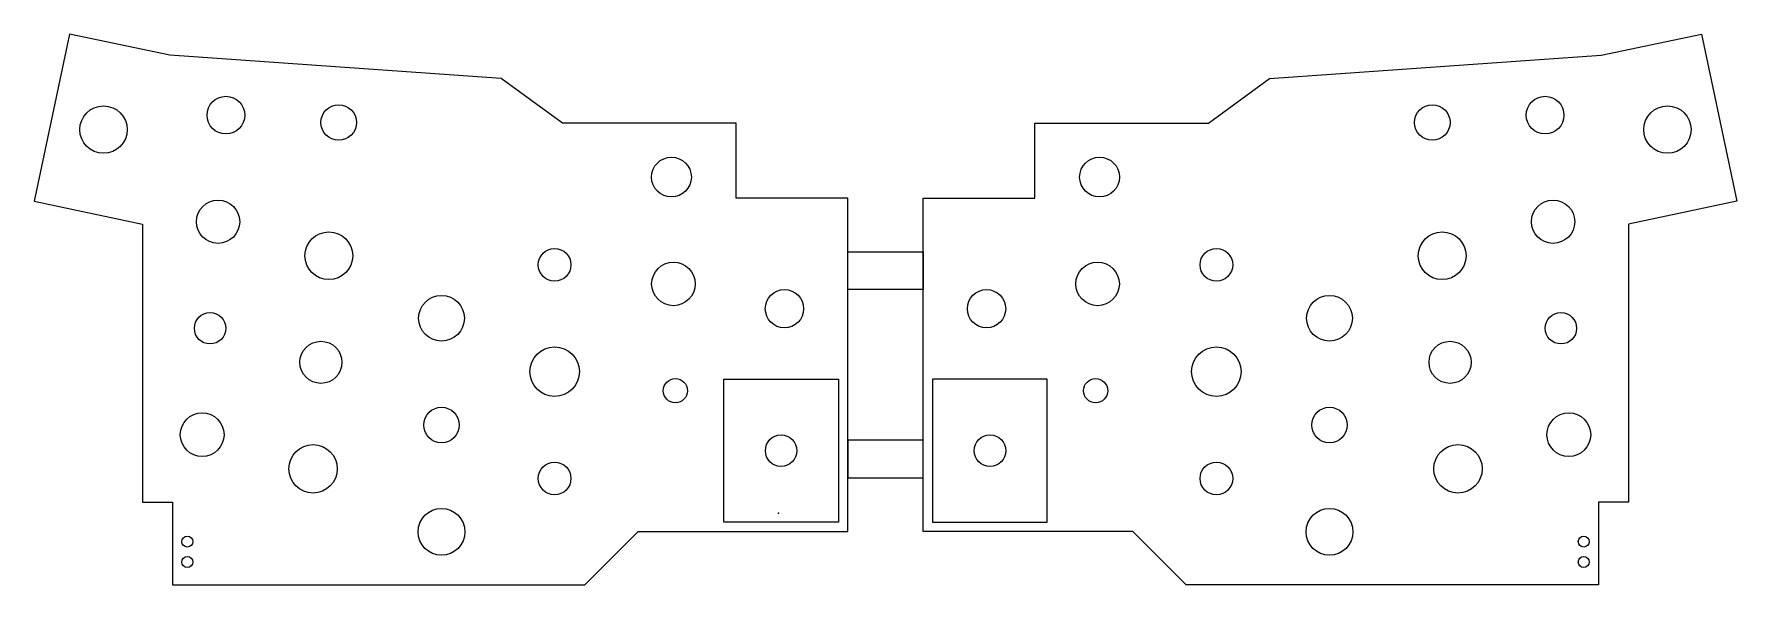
# Model space of a CAD drawing. Header units: millimetres. Extents: x -131 to 140, y 0 to 88.
import ezdxf

# ---------------------------------------------------------------- set-up
doc = ezdxf.new("R2010")
doc.units = ezdxf.units.MM
doc.layers.get('0').update_dxf_attribs({"linetype": 'CONTINUOUS'})

msp = doc.modelspace()

# ---------------------------------------------------------------- linework, layer by layer
for p, q in [((-125.79, 87.74), (-131.45, 61.13)), ((-125.79, 87.74), (-131.45, 61.13)), ((-109.85, 84.35), (-125.79, 87.74)), ((-109.85, 84.35), (-125.79, 87.74)), ((117.97, 84.35), (133.91, 87.74)), ((133.91, 87.74), (139.57, 61.13)), ((-57.08, 80.66), (-109.85, 84.35)), ((-57.08, 80.66), (-109.85, 84.35)), ((65.2, 80.66), (117.97, 84.35)), ((-47.37, 73.57), (-57.08, 80.66)), ((-47.37, 73.57), (-57.08, 80.66)), ((55.49, 73.57), (65.2, 80.66)), ((-19.73, 73.57), (-47.37, 73.57)), ((-19.73, 73.57), (-47.37, 73.57)), ((-19.73, 61.62), (-19.73, 73.57)), ((-19.73, 61.62), (-19.73, 73.57)), ((27.85, 61.62), (27.85, 73.57)), ((27.85, 73.57), (55.49, 73.57)), ((-131.45, 61.13), (-114.19, 57.46)), ((-131.45, 61.13), (-114.19, 57.46)), ((-2.34, 61.62), (-19.73, 61.62)), ((-2.34, 61.62), (-19.73, 61.62)), ((-1.94, 61.62), (-2.34, 61.62)), ((-1.94, 8.55), (-1.94, 61.62)), ((10.06, 8.55), (10.06, 61.62)), ((10.06, 61.62), (10.46, 61.62)), ((10.46, 61.62), (27.85, 61.62)), ((139.57, 61.13), (122.31, 57.46)), ((-114.19, 57.46), (-114.19, 13.23)), ((-114.19, 57.46), (-114.19, 13.23)), ((122.31, 57.46), (122.31, 13.23)), ((-21.69, 10.05), (-21.69, 32.8)), ((-21.69, 32.8), (-3.44, 32.8)), ((-3.44, 32.8), (-3.44, 10.05)), ((-114.19, 13.23), (-109.44, 13.23)), ((-114.19, 13.23), (-109.44, 13.23)), ((-109.44, 13.23), (-109.44, 0.05)), ((-109.44, 13.23), (-109.44, 0.05)), ((122.31, 13.23), (117.56, 13.23)), ((117.56, 13.23), (117.56, 0.05)), ((-43.8, 0.05), (-35.3, 8.55)), ((-43.8, 0.05), (-35.3, 8.55)), ((-35.3, 8.55), (-2.34, 8.55)), ((-35.3, 8.55), (-2.34, 8.55)), ((-3.44, 10.05), (-21.69, 10.05)), ((-2.34, 8.55), (-1.94, 8.55)), ((10.46, 8.55), (10.06, 8.55)), ((43.42, 8.55), (10.46, 8.55)), ((51.92, 0.05), (43.42, 8.55)), ((-109.44, 0.05), (-43.8, 0.05)), ((-109.44, 0.05), (-43.8, 0.05)), ((117.56, 0.05), (51.92, 0.05))]:
    msp.add_line(p, q)
for points in [[(10.06, 47.09), (-1.94, 47.09), (-1.94, 53.09), (10.06, 53.09)], [(11.56, 10.05), (29.81, 10.05), (29.81, 32.8), (11.56, 32.8)], [(-1.94, 17.09), (10.06, 17.09), (10.06, 23.09), (-1.94, 23.09)]]:
    msp.add_lwpolyline(points, close=True)
for centre, radius in [((-120.39, 72.53), 3.77), ((-100.92, 74.83), 3), ((-82.96, 73.65), 2.83), ((91.08, 73.65), 2.83), ((109.04, 74.83), 3), ((128.51, 72.53), 3.77), ((-30.01, 64.97), 3.17), ((38.13, 64.97), 3.17), ((-102.17, 57.87), 3.45), ((110.3, 57.87), 3.45), ((-84.53, 52.45), 3.8), ((92.65, 52.45), 3.8), ((-48.6, 51), 2.6), ((56.72, 51), 2.6), ((-29.69, 47.97), 3.47), ((37.81, 47.97), 3.47), ((-66.6, 42.5), 3.64), ((-12.02, 44.01), 3.05), ((20.14, 44.01), 3.05), ((74.72, 42.5), 3.64), ((-103.43, 40.91), 2.5), ((111.55, 40.91), 2.5), ((-85.79, 35.49), 3.35), ((-48.6, 34), 3.94), ((56.72, 34), 3.94), ((93.91, 35.49), 3.35), ((-29.38, 30.97), 1.92), ((37.5, 30.97), 1.92), ((-104.69, 23.96), 3.48), ((-66.6, 25.5), 2.83), ((74.72, 25.5), 2.83), ((112.81, 23.96), 3.48), ((-87.04, 18.53), 3.85), ((-12.56, 21.42), 2.5), ((20.69, 21.42), 2.5), ((95.17, 18.53), 3.85), ((-48.6, 17), 2.6), ((56.72, 17), 2.6), ((-66.6, 8.5), 3.72), ((74.72, 8.5), 3.72), ((-107.06, 6.95), 0.875), ((115.19, 6.95), 0.875), ((-107.06, 3.7), 0.875), ((115.19, 3.7), 0.875)]:
    msp.add_circle(centre, radius)
msp.add_point((-12.99, 11.5))

doc.saveas('drawing.dxf')
